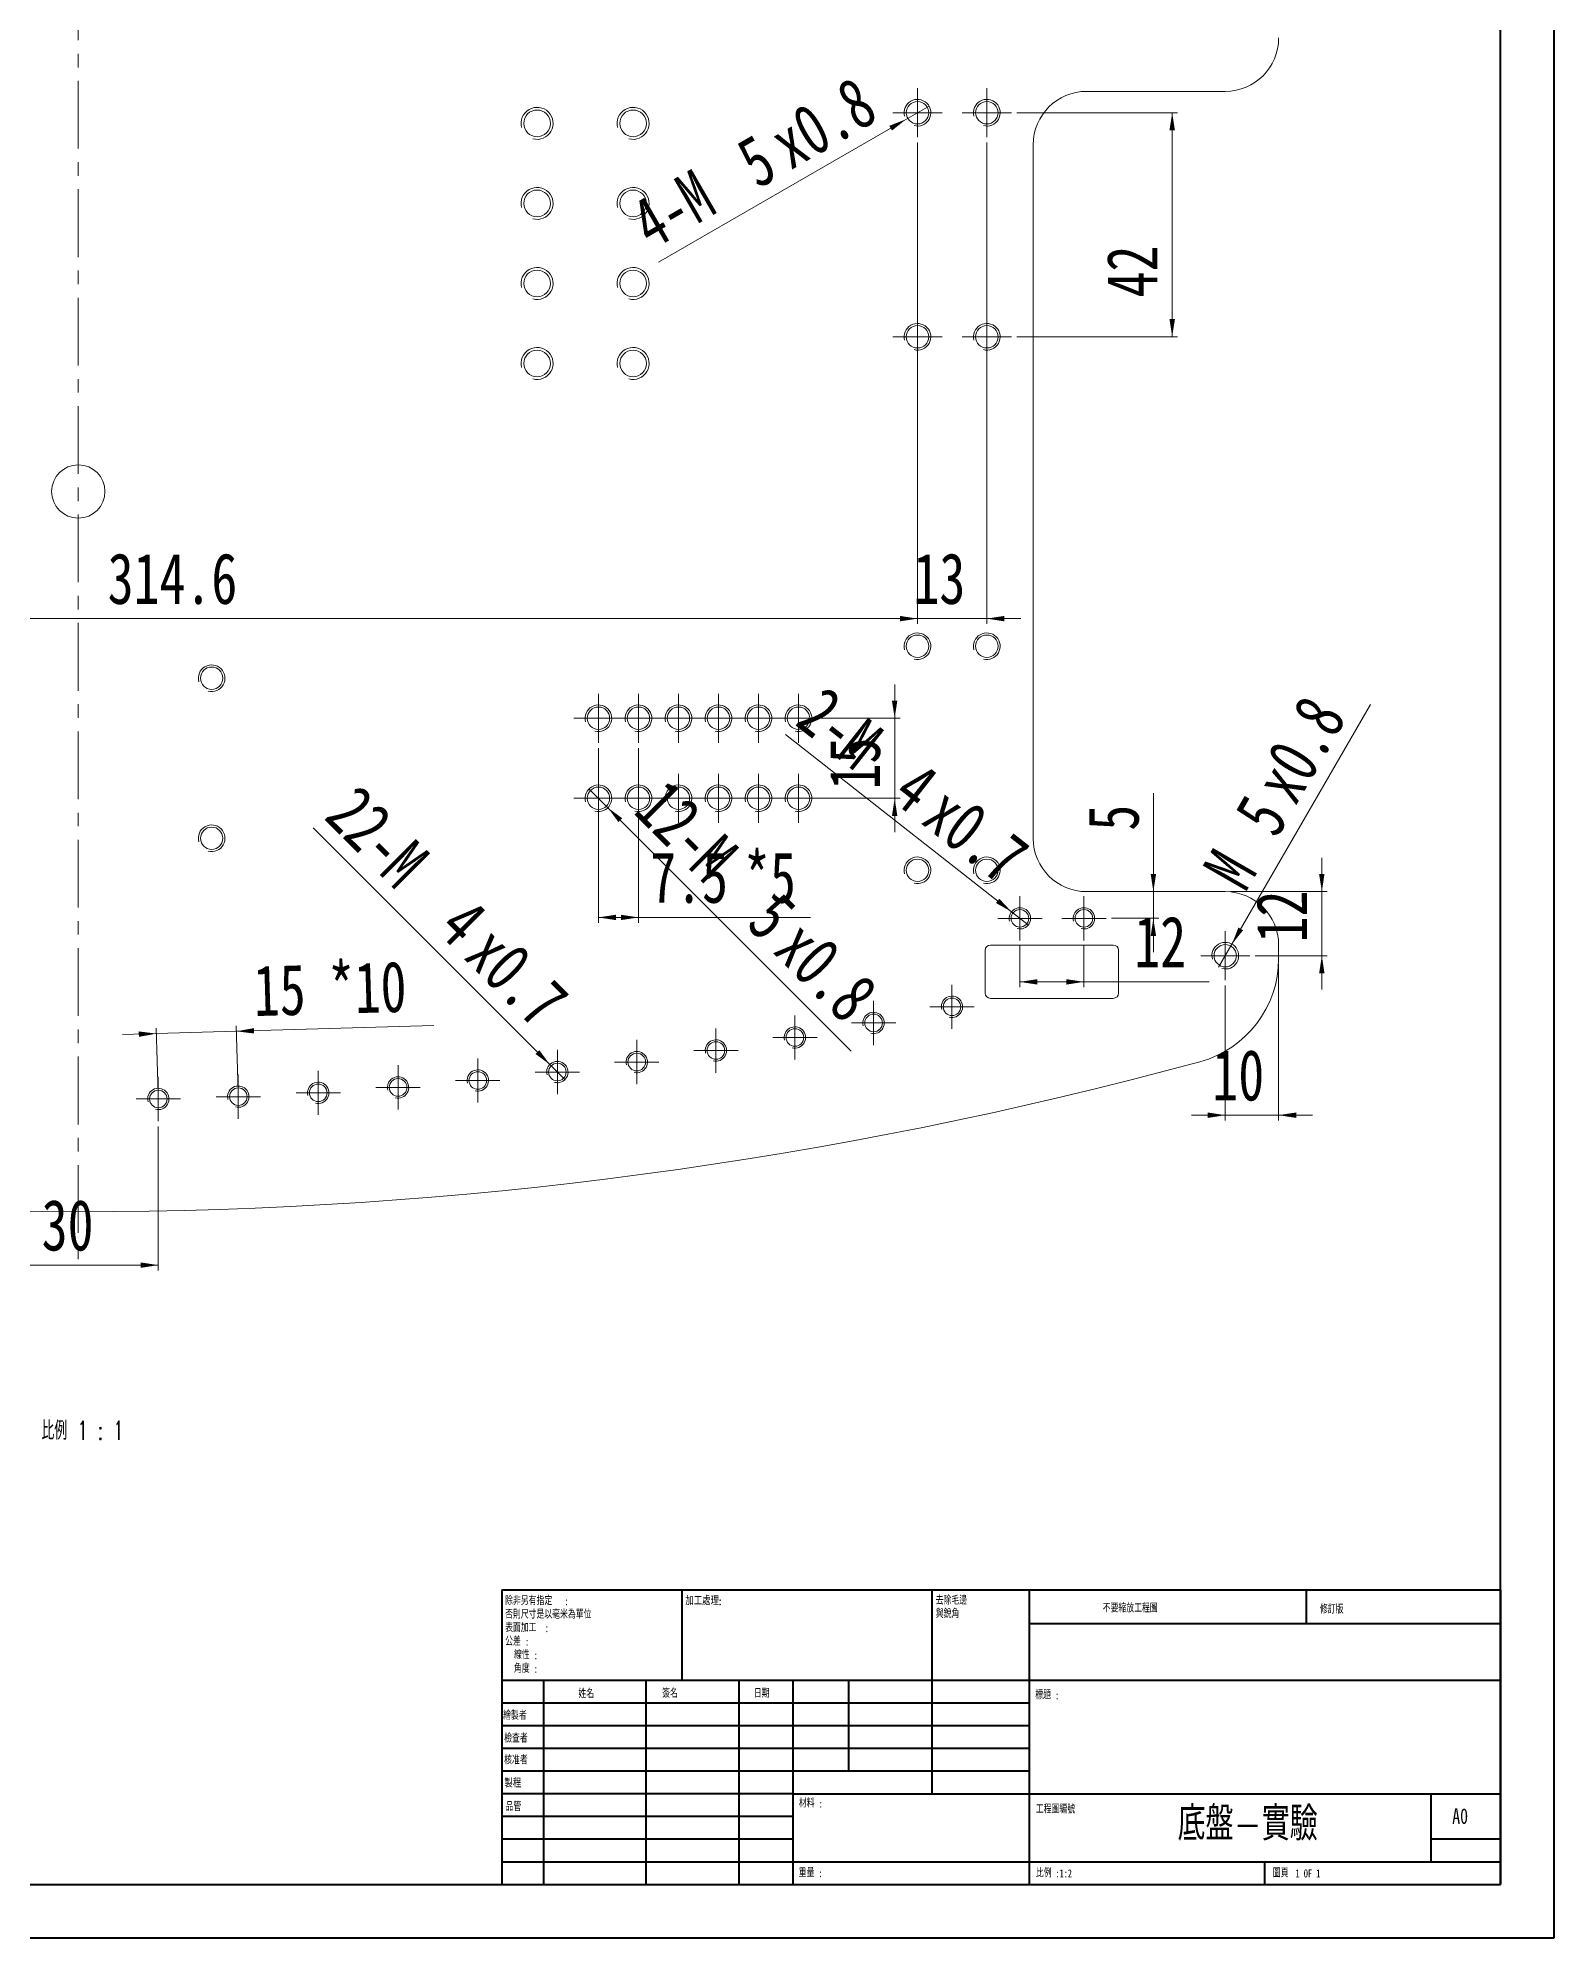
# Model space of a CAD drawing. Header units: millimetres. Extents: x 0 to 1189, y 0 to 945.
# Drawn here: x 904.9 to 1189.1, y 0.2 to 356.3 of the extents above; entities that cross this region are included whole.
import ezdxf

# ---------------------------------------------------------------- set-up
doc = ezdxf.new("R2010")
doc.units = ezdxf.units.MM
doc.linetypes.add('CENTERX2', pattern=[20.32, 12.7, -2.54, 2.54, -2.54])
doc.styles.add('SLDTEXTSTYLE0', font='TXT', dxfattribs={"width": 0.75, "bigfont": 'bigfont'})
doc.styles.add('SLDTEXTSTYLE1', font='TXT', dxfattribs={"width": 0.7, "bigfont": 'bigfont'})
doc.styles.add('SLDTEXTSTYLE2', font='TXT', dxfattribs={"width": 0.75})
doc.styles.add('SLDTEXTSTYLE3', font='TXT', dxfattribs={"width": 0.666667})
doc.styles.add('SLDTEXTSTYLE4', font='TXT', dxfattribs={"width": 0.625, "bigfont": 'bigfont'})
doc.dimstyles.new('SLDDIMSTYLE1', dxfattribs={"dimtxt": 9.525, "dimasz": 3.302, "dimexe": 0, "dimexo": 0.0625, "dimgap": 2.38125, "dimtad": 1, "dimrnd": 1e-09, "dimzin": 12, "dimdsep": 46, "dimtxsty": 'SLDTEXTSTYLE2', "dimsah": 1, "dimcen": 0.09, "dimadec": 0, "dimazin": 3, "dimtfac": 1, "dimtofl": 0, "dimtmove": 0, "dimatfit": 3, "dimfxl": 0, "dimfrac": 2, "dimtolj": 1, "dimtzin": 12, "dimarcsym": 0})
doc.dimstyles.new('SLDDIMSTYLE10', dxfattribs={"dimtxt": 9.525, "dimasz": 3.302, "dimexe": 0, "dimexo": 0.0625, "dimgap": 2.38125, "dimtad": 1, "dimrnd": 1e-09, "dimzin": 12, "dimdsep": 46, "dimtxsty": 'SLDTEXTSTYLE2', "dimblk1": 'NONE', "dimsah": 1, "dimcen": 0, "dimadec": 0, "dimazin": 3, "dimtfac": 1, "dimtmove": 0, "dimatfit": 3, "dimldrblk": 'NONE', "dimfxl": 0, "dimfrac": 2, "dimtolj": 1, "dimtzin": 12, "dimarcsym": 0})
doc.dimstyles.new('SLDDIMSTYLE3', dxfattribs={"dimtxt": 9.525, "dimasz": 3.302, "dimexe": 0, "dimexo": 0.0625, "dimgap": 2.38125, "dimtad": 1, "dimrnd": 1e-09, "dimzin": 12, "dimdsep": 46, "dimtxsty": 'SLDTEXTSTYLE2', "dimsah": 1, "dimcen": 0.09, "dimadec": 0, "dimazin": 3, "dimtfac": 1, "dimtmove": 0, "dimatfit": 0, "dimfxl": 0, "dimfrac": 2, "dimtolj": 1, "dimtzin": 12, "dimarcsym": 0})
doc.dimstyles.new('SLDDIMSTYLE7', dxfattribs={"dimtxt": 9.525, "dimasz": 3.302, "dimexe": 0, "dimexo": 0.0625, "dimgap": 2.38125, "dimtad": 1, "dimrnd": 1e-09, "dimzin": 12, "dimdsep": 46, "dimtxsty": 'SLDTEXTSTYLE2', "dimblk1": 'NONE', "dimsah": 1, "dimcen": 0, "dimadec": 0, "dimazin": 3, "dimtfac": 1, "dimtmove": 0, "dimatfit": 3, "dimldrblk": 'NONE', "dimfxl": 0, "dimfrac": 2, "dimtolj": 1, "dimtzin": 12, "dimarcsym": 0})
doc.dimstyles.new('SLDDIMSTYLE8', dxfattribs={"dimtxt": 9.525, "dimasz": 3.302, "dimexe": 0, "dimexo": 0.0625, "dimgap": 2.38125, "dimtad": 1, "dimdec": 1, "dimrnd": 1e-09, "dimzin": 12, "dimdsep": 46, "dimtxsty": 'SLDTEXTSTYLE2', "dimsah": 1, "dimcen": 0.09, "dimadec": 0, "dimazin": 3, "dimtfac": 1, "dimtdec": 1, "dimtmove": 0, "dimatfit": 0, "dimfxl": 0, "dimfrac": 2, "dimtolj": 1, "dimtzin": 12, "dimarcsym": 0})
doc.dimstyles.new('SLDDIMSTYLE9', dxfattribs={"dimtxt": 9.525, "dimasz": 3.302, "dimexe": 0, "dimexo": 0.0625, "dimgap": 2.38125, "dimtad": 1, "dimdec": 1, "dimrnd": 1e-09, "dimzin": 12, "dimdsep": 46, "dimtxsty": 'SLDTEXTSTYLE2', "dimsah": 1, "dimcen": 0.09, "dimadec": 0, "dimazin": 3, "dimtfac": 1, "dimtdec": 1, "dimtofl": 0, "dimtmove": 0, "dimatfit": 3, "dimfxl": 0, "dimfrac": 2, "dimtolj": 1, "dimtzin": 12, "dimarcsym": 0})

# ---------------------------------------------------------------- blocks, each defined once
blk = doc.blocks.new('SW_NOTE_1')
at = {"color": 0, "linetype": 'Continuous', "lineweight": 0, "attachment_point": 1}
for s, insert, char_height, style in [('\\M+18F64\\M+197CA', (0, 1.93), 1.4986, 'SLDTEXTSTYLE1'), (':', (3.7, 1.89), 1.5, 'SLDTEXTSTYLE2')]:
    blk.add_mtext(s, dxfattribs=dict(at, insert=insert, char_height=char_height, style=style))
blk = doc.blocks.new('SW_NOTE_2')
at = {"color": 0, "linetype": 'Continuous', "lineweight": 0, "char_height": 1.5, "attachment_point": 1}
for s, insert, style in [('\\M+19AA4\\M+195C5', (0, 1.93), 'SLDTEXTSTYLE1'), ('1 OF 1', (4.25, 1.89), 'SLDTEXTSTYLE3')]:
    blk.add_mtext(s, dxfattribs=dict(at, insert=insert, style=style))
blk = doc.blocks.new('SW_NOTE_3')
at = {"color": 0, "linetype": 'Continuous', "lineweight": 0, "char_height": 1.5, "attachment_point": 1}
for s, insert, style in [('\\M+194E4\\M+197E1', (0, 1.93), 'SLDTEXTSTYLE1'), (':1:2', (3.7, 1.89), 'SLDTEXTSTYLE2')]:
    blk.add_mtext(s, dxfattribs=dict(at, insert=insert, style=style))
blk = doc.blocks.new('SW_NOTE_4')
at = {"color": 0, "linetype": 'Continuous', "lineweight": 0, "char_height": 1.5, "attachment_point": 1}
for s, insert, style in [('\\M+19557\\M+191E8', (0, 1.93), 'SLDTEXTSTYLE1'), (':', (3.72, 1.89), 'SLDTEXTSTYLE2')]:
    blk.add_mtext(s, dxfattribs=dict(at, insert=insert, style=style))
blk = doc.blocks.new('SW_NOTE_5')
at = {"color": 0, "linetype": 'Continuous', "lineweight": 0, "char_height": 1.5, "attachment_point": 1}
for s, insert, style in [('\\M+18DDE\\M+197BF', (0, 1.93), 'SLDTEXTSTYLE1'), (':', (3.72, 1.89), 'SLDTEXTSTYLE2')]:
    blk.add_mtext(s, dxfattribs=dict(at, insert=insert, style=style))
blk = doc.blocks.new('SW_NOTE_6')
at = {"color": 0, "linetype": 'Continuous', "lineweight": 0, "char_height": 1.5, "attachment_point": 1, "style": 'SLDTEXTSTYLE1'}
for s, insert in [('\\M+18B8E\\M+18F9C\\M+196D1\\M+1E7B2', (0, 1.93)), ('\\M+1E46F銳\\M+18A70', (0, -0.57))]:
    blk.add_mtext(s, dxfattribs=dict(at, insert=insert))
blk = doc.blocks.new('SW_NOTE_7')
at = {"color": 0, "linetype": 'Continuous', "lineweight": 0, "char_height": 1.5, "attachment_point": 1}
for s, insert, style in [('\\M+18F9C\\M+194F1另\\M+1974C\\M+18E77\\M+192E8', (0, 1.93), 'SLDTEXTSTYLE1'), (':', (11.13, 1.89), 'SLDTEXTSTYLE2'), ('\\M+1955C\\M+196CA\\M+189C1\\M+18D48', (0, -3.11), 'SLDTEXTSTYLE1'), ('\\M+194DB\\M+191A5\\M+18EDA\\M+190A1\\M+190A5\\M+188C8\\M+19F7C\\M+195C4\\M+188D7\\M+19A64\\M+188CA', (0, -0.61), 'SLDTEXTSTYLE1'), ('\\M+18CF6\\M+18DB7', (0, -5.65), 'SLDTEXTSTYLE1'), (':', (3.72, -5.7), 'SLDTEXTSTYLE2'), (':', (7.43, -3.15), 'SLDTEXTSTYLE2'), ('\\M+190FC\\M+190AB', (1.66, -8.2), 'SLDTEXTSTYLE1'), ('\\M+18A70\\M+19378', (1.66, -10.74), 'SLDTEXTSTYLE1'), (':', (5.38, -8.24), 'SLDTEXTSTYLE2'), (':', (5.37, -10.79), 'SLDTEXTSTYLE2')]:
    blk.add_mtext(s, dxfattribs=dict(at, insert=insert, style=style))
blk = doc.blocks.new('_D_35')
at = {"color": 7, "linetype": 'Continuous', "lineweight": 0}
for p, q in [((897.46, 152.32), (897.46, 125.33)), ((927.46, 152.32), (927.46, 125.33)), ((897.46, 126.33), (927.46, 126.33))]:
    blk.add_line(p, q, dxfattribs=at)
for points in [[(897.46, 126.33), (900.76, 125.82), (900.76, 126.83)], [(927.46, 126.33), (924.16, 126.83), (924.16, 125.82)]]:
    blk.add_solid(points, dxfattribs=at)
at = {"color": 7, "linetype": 'Continuous', "lineweight": 0, "insert": (905.6, 138.6), "char_height": 9.525, "attachment_point": 1, "style": 'SLDTEXTSTYLE2'}
blk.add_mtext('30', dxfattribs=at)
blk = doc.blocks.new('_D_37')
at = {"color": 7, "linetype": 'Continuous', "lineweight": 0}
for p, q in [((942.43, 158.9), (942.07, 171.15)), ((942.1, 170.15), (979.08, 171.22)), ((927.11, 169.72), (920.76, 169.53)), ((927.43, 158.47), (927.08, 170.72)), ((927.11, 169.72), (942.1, 170.15))]:
    blk.add_line(p, q, dxfattribs=at)
for points in [[(927.11, 169.72), (923.79, 170.13), (923.82, 169.11)], [(942.1, 170.15), (945.42, 169.74), (945.39, 170.75)]]:
    blk.add_solid(points, dxfattribs=at)
at = {"color": 7, "linetype": 'Continuous', "lineweight": 0, "char_height": 9.525, "attachment_point": 1, "rotation": 1.655, "style": 'SLDTEXTSTYLE2'}
for s, insert in [('15', (945.19, 182.52)), ('*10', (959.26, 182.93))]:
    blk.add_mtext(s, dxfattribs=dict(at, insert=insert))
blk = doc.blocks.new('_D_38')
at = {"color": 7, "linetype": 'Continuous', "lineweight": 0}
for p, q in [((1009.96, 223.23), (1009.96, 190.5)), ((1017.46, 223.23), (1017.46, 190.5)), ((1017.46, 191.5), (1009.96, 191.5)), ((1017.46, 191.5), (1049.69, 191.5))]:
    blk.add_line(p, q, dxfattribs=at)
for points in [[(1009.96, 191.5), (1013.26, 190.99), (1013.26, 192)], [(1017.46, 191.5), (1014.16, 192), (1014.16, 190.99)]]:
    blk.add_solid(points, dxfattribs=at)
at = {"color": 7, "linetype": 'Continuous', "lineweight": 0, "char_height": 9.525, "attachment_point": 1, "style": 'SLDTEXTSTYLE2'}
for s, insert in [('7.5', (1019.67, 203.77)), ('*5', (1037.25, 203.77))]:
    blk.add_mtext(s, dxfattribs=dict(at, insert=insert))
blk = doc.blocks.new('_D_39')
at = {"color": 7, "linetype": 'Continuous', "lineweight": 0}
for p, q in [((1065.49, 228.83), (1065.49, 235.18)), ((1015.56, 228.83), (1066.49, 228.83)), ((1065.49, 213.83), (1065.49, 228.83)), ((1015.56, 213.83), (1066.49, 213.83)), ((1065.49, 213.83), (1065.49, 207.48))]:
    blk.add_line(p, q, dxfattribs=at)
for points in [[(1065.49, 228.83), (1065.99, 232.13), (1064.98, 232.13)], [(1065.49, 213.83), (1064.98, 210.52), (1065.99, 210.52)]]:
    blk.add_solid(points, dxfattribs=at)
at = {"color": 7, "linetype": 'Continuous', "lineweight": 0, "insert": (1053.21, 215.47), "char_height": 9.525, "attachment_point": 1, "rotation": 90, "style": 'SLDTEXTSTYLE2'}
blk.add_mtext('15', dxfattribs=at)
blk = doc.blocks.new('_D_43')
at = {"color": 7, "linetype": 'Continuous', "lineweight": 0}
for p, q in [((1145.56, 196.33), (1145.56, 202.68)), ((1128.46, 196.33), (1146.56, 196.33)), ((1145.56, 184.33), (1145.56, 196.33)), ((1133.06, 184.33), (1146.56, 184.33)), ((1145.56, 184.33), (1145.56, 177.98))]:
    blk.add_line(p, q, dxfattribs=at)
for points in [[(1145.56, 196.33), (1146.06, 199.63), (1145.05, 199.63)], [(1145.56, 184.33), (1145.05, 181.02), (1146.06, 181.02)]]:
    blk.add_solid(points, dxfattribs=at)
at = {"color": 7, "linetype": 'Continuous', "lineweight": 0, "insert": (1133.28, 186.8), "char_height": 9.525, "attachment_point": 1, "rotation": 90, "style": 'SLDTEXTSTYLE2'}
blk.add_mtext('12', dxfattribs=at)
blk = doc.blocks.new('_D_44')
at = {"color": 7, "linetype": 'Continuous', "lineweight": 0}
for p, q in [((1137.46, 182.75), (1137.46, 153.43)), ((1127.46, 178.73), (1127.46, 153.43)), ((1127.46, 154.43), (1121.11, 154.43)), ((1127.46, 154.43), (1137.46, 154.43)), ((1137.46, 154.43), (1143.81, 154.43))]:
    blk.add_line(p, q, dxfattribs=at)
for points in [[(1127.46, 154.43), (1124.16, 154.94), (1124.16, 153.92)], [(1137.46, 154.43), (1140.76, 153.92), (1140.76, 154.94)]]:
    blk.add_solid(points, dxfattribs=at)
at = {"color": 7, "linetype": 'Continuous', "lineweight": 0, "insert": (1125.04, 166.71), "char_height": 9.525, "attachment_point": 1, "style": 'SLDTEXTSTYLE2'}
blk.add_mtext('10', dxfattribs=at)
blk = doc.blocks.new('_D_45')
at = {"color": 7, "linetype": 'Continuous', "lineweight": 0}
for p, q in [((1088.96, 186.18), (1088.96, 178.42)), ((1100.96, 186.18), (1100.96, 178.42)), ((1088.96, 179.42), (1100.96, 179.42)), ((1100.96, 179.42), (1124.47, 179.42))]:
    blk.add_line(p, q, dxfattribs=at)
for points in [[(1088.96, 179.42), (1092.26, 178.91), (1092.26, 179.93)], [(1100.96, 179.42), (1097.66, 179.93), (1097.66, 178.91)]]:
    blk.add_solid(points, dxfattribs=at)
at = {"color": 7, "linetype": 'Continuous', "lineweight": 0, "insert": (1110.39, 191.7), "char_height": 9.525, "attachment_point": 1, "style": 'SLDTEXTSTYLE2'}
blk.add_mtext('12', dxfattribs=at)
blk = doc.blocks.new('_D_46')
at = {"color": 7, "linetype": 'Continuous', "lineweight": 0}
for p, q in [((1113.98, 196.33), (1113.98, 214.8)), ((1113.98, 191.33), (1113.98, 196.33)), ((1106.11, 191.33), (1114.98, 191.33)), ((1113.98, 191.33), (1113.98, 184.98))]:
    blk.add_line(p, q, dxfattribs=at)
for points in [[(1113.98, 196.33), (1114.49, 199.63), (1113.48, 199.63)], [(1113.98, 191.33), (1113.48, 188.02), (1114.49, 188.02)]]:
    blk.add_solid(points, dxfattribs=at)
at = {"color": 7, "linetype": 'Continuous', "lineweight": 0, "insert": (1101.71, 207.76), "char_height": 9.52, "attachment_point": 1, "rotation": 90, "style": 'SLDTEXTSTYLE2'}
blk.add_mtext('5', dxfattribs=at)
blk = doc.blocks.new('_D_48')
at = {"color": 7, "linetype": 'Continuous', "lineweight": 0}
for p, q in [((1069.76, 336.73), (1069.76, 246.5)), ((1082.76, 336.73), (1082.76, 246.5)), ((1069.76, 247.5), (1063.41, 247.5)), ((1069.76, 247.5), (1082.76, 247.5)), ((1082.76, 247.5), (1089.11, 247.5))]:
    blk.add_line(p, q, dxfattribs=at)
for points in [[(1069.76, 247.5), (1066.46, 248.01), (1066.46, 246.99)], [(1082.76, 247.5), (1086.06, 246.99), (1086.06, 248.01)]]:
    blk.add_solid(points, dxfattribs=at)
at = {"color": 7, "linetype": 'Continuous', "lineweight": 0, "insert": (1069.01, 259.78), "char_height": 9.525, "attachment_point": 1, "style": 'SLDTEXTSTYLE2'}
blk.add_mtext('13', dxfattribs=at)
blk = doc.blocks.new('_D_49')
at = {"color": 7, "linetype": 'Continuous', "lineweight": 0}
for p, q in [((1088.36, 342.33), (1118.51, 342.33)), ((1117.51, 342.33), (1117.51, 300.33)), ((1088.36, 300.33), (1118.51, 300.33))]:
    blk.add_line(p, q, dxfattribs=at)
for points in [[(1117.51, 342.33), (1117, 339.02), (1118.02, 339.02)], [(1117.51, 300.33), (1118.02, 303.63), (1117, 303.63)]]:
    blk.add_solid(points, dxfattribs=at)
at = {"color": 7, "linetype": 'Continuous', "lineweight": 0, "insert": (1105.23, 307.69), "char_height": 9.525, "attachment_point": 1, "rotation": 90, "style": 'SLDTEXTSTYLE2'}
blk.add_mtext('42', dxfattribs=at)
blk = doc.blocks.new('_D_52')
at = {"color": 7, "linetype": 'Continuous', "lineweight": 0}
for p, q in [((755.16, 336.73), (755.16, 246.5)), ((1069.76, 336.73), (1069.76, 246.5)), ((755.16, 247.5), (1069.76, 247.5))]:
    blk.add_line(p, q, dxfattribs=at)
for points in [[(755.16, 247.5), (758.46, 246.99), (758.46, 248.01)], [(1069.76, 247.5), (1066.46, 248.01), (1066.46, 246.99)]]:
    blk.add_solid(points, dxfattribs=at)
at = {"color": 7, "linetype": 'Continuous', "lineweight": 0, "insert": (917.97, 259.78), "char_height": 9.525, "attachment_point": 1, "style": 'SLDTEXTSTYLE2'}
blk.add_mtext('314.6', dxfattribs=at)
blk = doc.blocks.new('_D_63')
at = {"color": 7, "linetype": 'Continuous', "lineweight": 0}
for q in [(1071.93, 343.58), (1021.24, 314.31)]:
    blk.add_line((1067.6, 341.08), q, dxfattribs=at)
blk.add_solid([(1067.6, 341.08), (1064.48, 339.86), (1064.99, 338.98)], dxfattribs=at)
at = {"color": 7, "linetype": 'Continuous', "lineweight": 0, "attachment_point": 1, "rotation": 30, "style": 'SLDTEXTSTYLE2'}
for s, insert, char_height in [('x0.8', (1041.17, 339.73), 9.525), ('5', (1035.07, 336.21), 9.52), ('4-M', (1015.21, 324.75), 9.525)]:
    blk.add_mtext(s, dxfattribs=dict(at, insert=insert, char_height=char_height))
blk = doc.blocks.new('_NONE')
blk = doc.blocks.new('_D_65')
at = {"color": 7, "linetype": 'Continuous', "lineweight": 0}
for q in [(1008.19, 215.59), (1057.33, 166.46)]:
    blk.add_line((1011.73, 212.06), q, dxfattribs=at)
blk.add_solid([(1011.73, 212.06), (1013.71, 209.36), (1014.42, 210.08)], dxfattribs=at)
at = {"color": 7, "linetype": 'Continuous', "lineweight": 0, "attachment_point": 1, "rotation": 315, "style": 'SLDTEXTSTYLE2'}
for s, insert, char_height in [('12-M', (1022.99, 217.95), 9.525), ('5', (1044.18, 196.76), 9.52), ('x0.8', (1049.16, 191.78), 9.525)]:
    blk.add_mtext(s, dxfattribs=dict(at, insert=insert, char_height=char_height))
blk = doc.blocks.new('_D_66')
at = {"color": 7, "linetype": 'Continuous', "lineweight": 0}
for q in [(956.49, 208.29), (1003.68, 161.11)]:
    blk.add_line((1000.85, 163.93), q, dxfattribs=at)
blk.add_solid([(1000.85, 163.93), (998.87, 166.63), (998.16, 165.91)], dxfattribs=at)
at = {"color": 7, "linetype": 'Continuous', "lineweight": 0, "attachment_point": 1, "rotation": 315, "style": 'SLDTEXTSTYLE2'}
for s, insert, char_height in [('22-M', (965.05, 216.86), 9.525), ('4', (986.24, 195.67), 9.52), ('x0.7', (991.22, 190.69), 9.525)]:
    blk.add_mtext(s, dxfattribs=dict(at, insert=insert, char_height=char_height))
blk = doc.blocks.new('_D_69')
at = {"color": 7, "linetype": 'Continuous', "lineweight": 0}
for q in [(1045.01, 225.77), (1090.54, 190.09)]:
    blk.add_line((1087.39, 192.56), q, dxfattribs=at)
blk.add_solid([(1087.39, 192.56), (1085.1, 195), (1084.48, 194.2)], dxfattribs=at)
at = {"color": 7, "linetype": 'Continuous', "lineweight": 0, "attachment_point": 1, "rotation": 321.918, "style": 'SLDTEXTSTYLE2'}
for s, insert, char_height in [('2-M', (1052.44, 235.25), 9.525), ('4', (1070.49, 221.11), 9.52), ('x0.7', (1076.03, 216.77), 9.525)]:
    blk.add_mtext(s, dxfattribs=dict(at, insert=insert, char_height=char_height))
blk = doc.blocks.new('_D_70')
at = {"color": 7, "linetype": 'Continuous', "lineweight": 0}
for q in [(1154.66, 231.43), (1126.21, 182.16)]:
    blk.add_line((1128.71, 186.49), q, dxfattribs=at)
blk.add_solid([(1128.71, 186.49), (1130.8, 189.1), (1129.92, 189.6)], dxfattribs=at)
at = {"color": 7, "linetype": 'Continuous', "lineweight": 0, "attachment_point": 1, "rotation": 60, "style": 'SLDTEXTSTYLE2'}
for s, insert, char_height in [('x0.8', (1132.34, 216.97), 9.525), ('5', (1128.82, 210.87), 9.52), ('M', (1122.98, 200.76), 9.52)]:
    blk.add_mtext(s, dxfattribs=dict(at, insert=insert, char_height=char_height))
blk = doc.blocks.new('SW_CENTERMARKSYMBOL_142')
at = {"color": 0, "linetype": 'Continuous', "lineweight": 0}
for p, q in [((0, 2.5), (0, 4.15)), ((-2.5, 0), (-4.15, 0)), ((0, 0), (-2.5, 0)), ((0, 0), (0, 2.5)), ((0, 0), (0, -2.5)), ((0, 0), (2.5, 0)), ((2.5, 0), (4.15, 0)), ((0, -2.5), (0, -4.15))]:
    blk.add_line(p, q, dxfattribs=at)
blk = doc.blocks.new('SW_CENTERMARKSYMBOL_143')
at = {"color": 0, "linetype": 'Continuous', "lineweight": 0}
for p, q in [((0, 2.5), (0, 4.15)), ((-2.5, 0), (-4.15, 0)), ((0, 0), (-2.5, 0)), ((0, 0), (0, 2.5)), ((0, 0), (0, -2.5)), ((0, 0), (2.5, 0)), ((2.5, 0), (4.15, 0)), ((0, -2.5), (0, -4.15))]:
    blk.add_line(p, q, dxfattribs=at)
blk = doc.blocks.new('SW_CENTERMARKSYMBOL_144')
at = {"color": 0, "linetype": 'Continuous', "lineweight": 0}
for p, q in [((0, 2.5), (0, 4.15)), ((-2.5, 0), (-4.15, 0)), ((0, 0), (-2.5, 0)), ((0, 0), (0, 2.5)), ((0, 0), (0, -2.5)), ((0, 0), (2.5, 0)), ((2.5, 0), (4.15, 0)), ((0, -2.5), (0, -4.15))]:
    blk.add_line(p, q, dxfattribs=at)
blk = doc.blocks.new('SW_CENTERMARKSYMBOL_145')
at = {"color": 0, "linetype": 'Continuous', "lineweight": 0}
for p, q in [((0, 2.5), (0, 4.15)), ((-2.5, 0), (-4.15, 0)), ((0, 0), (-2.5, 0)), ((0, 0), (0, 2.5)), ((0, 0), (0, -2.5)), ((0, 0), (2.5, 0)), ((2.5, 0), (4.15, 0)), ((0, -2.5), (0, -4.15))]:
    blk.add_line(p, q, dxfattribs=at)
blk = doc.blocks.new('SW_CENTERMARKSYMBOL_146')
at = {"color": 0, "linetype": 'Continuous', "lineweight": 0}
for p, q in [((0, 2.5), (0, 4.15)), ((-2.5, 0), (-4.15, 0)), ((0, 0), (-2.5, 0)), ((0, 0), (0, 2.5)), ((0, 0), (0, -2.5)), ((0, 0), (2.5, 0)), ((2.5, 0), (4.15, 0)), ((0, -2.5), (0, -4.15))]:
    blk.add_line(p, q, dxfattribs=at)
blk = doc.blocks.new('SW_CENTERMARKSYMBOL_147')
at = {"color": 0, "linetype": 'Continuous', "lineweight": 0}
for p, q in [((0, 2.5), (0, 4.15)), ((-2.5, 0), (-4.15, 0)), ((0, 0), (-2.5, 0)), ((0, 0), (0, 2.5)), ((0, 0), (0, -2.5)), ((0, 0), (2.5, 0)), ((2.5, 0), (4.15, 0)), ((0, -2.5), (0, -4.15))]:
    blk.add_line(p, q, dxfattribs=at)
blk = doc.blocks.new('SW_CENTERMARKSYMBOL_148')
at = {"color": 0, "linetype": 'Continuous', "lineweight": 0}
for p, q in [((0, 2.5), (0, 4.15)), ((-2.5, 0), (-4.15, 0)), ((0, 0), (-2.5, 0)), ((0, 0), (0, 2.5)), ((0, 0), (0, -2.5)), ((0, 0), (2.5, 0)), ((2.5, 0), (4.15, 0)), ((0, -2.5), (0, -4.15))]:
    blk.add_line(p, q, dxfattribs=at)
blk = doc.blocks.new('SW_CENTERMARKSYMBOL_149')
at = {"color": 0, "linetype": 'Continuous', "lineweight": 0}
for p, q in [((0, 2.5), (0, 4.15)), ((-2.5, 0), (-4.15, 0)), ((0, 0), (-2.5, 0)), ((0, 0), (0, 2.5)), ((0, 0), (0, -2.5)), ((0, 0), (2.5, 0)), ((2.5, 0), (4.15, 0)), ((0, -2.5), (0, -4.15))]:
    blk.add_line(p, q, dxfattribs=at)
blk = doc.blocks.new('SW_CENTERMARKSYMBOL_150')
at = {"color": 0, "linetype": 'Continuous', "lineweight": 0}
for p, q in [((0, 2.5), (0, 4.15)), ((-2.5, 0), (-4.15, 0)), ((0, 0), (-2.5, 0)), ((0, 0), (0, 2.5)), ((0, 0), (0, -2.5)), ((0, 0), (2.5, 0)), ((2.5, 0), (4.15, 0)), ((0, -2.5), (0, -4.15))]:
    blk.add_line(p, q, dxfattribs=at)
blk = doc.blocks.new('SW_CENTERMARKSYMBOL_151')
at = {"color": 0, "linetype": 'Continuous', "lineweight": 0}
for p, q in [((0, 2.5), (0, 4.15)), ((-2.5, 0), (-4.15, 0)), ((0, 0), (-2.5, 0)), ((0, 0), (0, 2.5)), ((0, 0), (0, -2.5)), ((0, 0), (2.5, 0)), ((2.5, 0), (4.15, 0)), ((0, -2.5), (0, -4.15))]:
    blk.add_line(p, q, dxfattribs=at)
blk = doc.blocks.new('SW_CENTERMARKSYMBOL_152')
at = {"color": 0, "linetype": 'Continuous', "lineweight": 0}
for p, q in [((0, 2.5), (0, 4.15)), ((-2.5, 0), (-4.15, 0)), ((0, 0), (-2.5, 0)), ((0, 0), (0, 2.5)), ((0, 0), (0, -2.5)), ((0, 0), (2.5, 0)), ((2.5, 0), (4.15, 0)), ((0, -2.5), (0, -4.15))]:
    blk.add_line(p, q, dxfattribs=at)
blk = doc.blocks.new('SW_CENTERMARKSYMBOL_164')
at = {"color": 0, "linetype": 'Continuous', "lineweight": 0}
for p, q in [((0, 2.5), (0, 4.6)), ((-2.5, 0), (-4.6, 0)), ((0, 0), (-2.5, 0)), ((0, 0), (0, 2.5)), ((0, 0), (0, -2.5)), ((0, 0), (2.5, 0)), ((2.5, 0), (4.6, 0)), ((0, -2.5), (0, -4.6))]:
    blk.add_line(p, q, dxfattribs=at)
blk = doc.blocks.new('SW_CENTERMARKSYMBOL_165')
at = {"color": 0, "linetype": 'Continuous', "lineweight": 0}
for p, q in [((0, 2.5), (0, 4.6)), ((-2.5, 0), (-4.6, 0)), ((0, 0), (-2.5, 0)), ((0, 0), (0, 2.5)), ((0, 0), (0, -2.5)), ((0, 0), (2.5, 0)), ((2.5, 0), (4.6, 0)), ((0, -2.5), (0, -4.6))]:
    blk.add_line(p, q, dxfattribs=at)
blk = doc.blocks.new('SW_CENTERMARKSYMBOL_171')
at = {"color": 0, "linetype": 'Continuous', "lineweight": 0}
for p, q in [((0, 2.5), (0, 4.6)), ((-2.5, 0), (-4.6, 0)), ((0, 0), (-2.5, 0)), ((0, 0), (0, 2.5)), ((0, 0), (0, -2.5)), ((0, 0), (2.5, 0)), ((2.5, 0), (4.6, 0)), ((0, -2.5), (0, -4.6))]:
    blk.add_line(p, q, dxfattribs=at)
blk = doc.blocks.new('SW_CENTERMARKSYMBOL_172')
at = {"color": 0, "linetype": 'Continuous', "lineweight": 0}
for p, q in [((0, 2.5), (0, 4.6)), ((-2.5, 0), (-4.6, 0)), ((0, 0), (-2.5, 0)), ((0, 0), (0, 2.5)), ((0, 0), (0, -2.5)), ((0, 0), (2.5, 0)), ((2.5, 0), (4.6, 0)), ((0, -2.5), (0, -4.6))]:
    blk.add_line(p, q, dxfattribs=at)
blk = doc.blocks.new('SW_CENTERMARKSYMBOL_173')
at = {"color": 0, "linetype": 'Continuous', "lineweight": 0}
for p, q in [((0, 2.5), (0, 4.6)), ((-2.5, 0), (-4.6, 0)), ((0, 0), (-2.5, 0)), ((0, 0), (0, 2.5)), ((0, 0), (0, -2.5)), ((0, 0), (2.5, 0)), ((2.5, 0), (4.6, 0)), ((0, -2.5), (0, -4.6))]:
    blk.add_line(p, q, dxfattribs=at)
blk = doc.blocks.new('SW_CENTERMARKSYMBOL_174')
at = {"color": 0, "linetype": 'Continuous', "lineweight": 0}
for p, q in [((0, 2.5), (0, 4.6)), ((-2.5, 0), (-4.6, 0)), ((0, 0), (-2.5, 0)), ((0, 0), (0, 2.5)), ((0, 0), (0, -2.5)), ((0, 0), (2.5, 0)), ((2.5, 0), (4.6, 0)), ((0, -2.5), (0, -4.6))]:
    blk.add_line(p, q, dxfattribs=at)
blk = doc.blocks.new('SW_CENTERMARKSYMBOL_175')
at = {"color": 0, "linetype": 'Continuous', "lineweight": 0}
for p, q in [((0, 2.5), (0, 4.6)), ((-2.5, 0), (-4.6, 0)), ((0, 0), (-2.5, 0)), ((0, 0), (0, 2.5)), ((0, 0), (0, -2.5)), ((0, 0), (2.5, 0)), ((2.5, 0), (4.6, 0)), ((0, -2.5), (0, -4.6))]:
    blk.add_line(p, q, dxfattribs=at)
blk = doc.blocks.new('SW_CENTERMARKSYMBOL_180')
at = {"color": 0, "linetype": 'Continuous', "lineweight": 0}
for p, q in [((0, 2.5), (0, 4.6)), ((-2.5, 0), (-4.6, 0)), ((0, 0), (-2.5, 0)), ((0, 0), (0, 2.5)), ((0, 0), (0, -2.5)), ((0, 0), (2.5, 0)), ((2.5, 0), (4.6, 0)), ((0, -2.5), (0, -4.6))]:
    blk.add_line(p, q, dxfattribs=at)
blk = doc.blocks.new('SW_CENTERMARKSYMBOL_181')
at = {"color": 0, "linetype": 'Continuous', "lineweight": 0}
for p, q in [((0, 2.5), (0, 4.6)), ((-2.5, 0), (-4.6, 0)), ((0, 0), (-2.5, 0)), ((0, 0), (0, 2.5)), ((0, 0), (0, -2.5)), ((0, 0), (2.5, 0)), ((2.5, 0), (4.6, 0)), ((0, -2.5), (0, -4.6))]:
    blk.add_line(p, q, dxfattribs=at)
blk = doc.blocks.new('SW_CENTERMARKSYMBOL_182')
at = {"color": 0, "linetype": 'Continuous', "lineweight": 0}
for p, q in [((0, 2.5), (0, 4.6)), ((-2.5, 0), (-4.6, 0)), ((0, 0), (-2.5, 0)), ((0, 0), (0, 2.5)), ((0, 0), (0, -2.5)), ((0, 0), (2.5, 0)), ((2.5, 0), (4.6, 0)), ((0, -2.5), (0, -4.6))]:
    blk.add_line(p, q, dxfattribs=at)
blk = doc.blocks.new('SW_CENTERMARKSYMBOL_183')
at = {"color": 0, "linetype": 'Continuous', "lineweight": 0}
for p, q in [((0, 2.5), (0, 4.6)), ((-2.5, 0), (-4.6, 0)), ((0, 0), (-2.5, 0)), ((0, 0), (0, 2.5)), ((0, 0), (0, -2.5)), ((0, 0), (2.5, 0)), ((2.5, 0), (4.6, 0)), ((0, -2.5), (0, -4.6))]:
    blk.add_line(p, q, dxfattribs=at)
blk = doc.blocks.new('SW_CENTERMARKSYMBOL_184')
at = {"color": 0, "linetype": 'Continuous', "lineweight": 0}
for p, q in [((0, 2.5), (0, 4.6)), ((-2.5, 0), (-4.6, 0)), ((0, 0), (-2.5, 0)), ((0, 0), (0, 2.5)), ((0, 0), (0, -2.5)), ((0, 0), (2.5, 0)), ((2.5, 0), (4.6, 0)), ((0, -2.5), (0, -4.6))]:
    blk.add_line(p, q, dxfattribs=at)
blk = doc.blocks.new('SW_CENTERMARKSYMBOL_185')
at = {"color": 0, "linetype": 'Continuous', "lineweight": 0}
for p, q in [((0, 2.5), (0, 4.6)), ((-2.5, 0), (-4.6, 0)), ((0, 0), (-2.5, 0)), ((0, 0), (0, 2.5)), ((0, 0), (0, -2.5)), ((0, 0), (2.5, 0)), ((2.5, 0), (4.6, 0)), ((0, -2.5), (0, -4.6))]:
    blk.add_line(p, q, dxfattribs=at)
blk = doc.blocks.new('SW_CENTERMARKSYMBOL_186')
at = {"color": 0, "linetype": 'Continuous', "lineweight": 0}
for p, q in [((0, 2.5), (0, 4.6)), ((-2.5, 0), (-4.6, 0)), ((0, 0), (-2.5, 0)), ((0, 0), (0, 2.5)), ((0, 0), (0, -2.5)), ((0, 0), (2.5, 0)), ((2.5, 0), (4.6, 0)), ((0, -2.5), (0, -4.6))]:
    blk.add_line(p, q, dxfattribs=at)
blk = doc.blocks.new('SW_CENTERMARKSYMBOL_187')
at = {"color": 0, "linetype": 'Continuous', "lineweight": 0}
for p, q in [((0, 2.5), (0, 4.6)), ((-2.5, 0), (-4.6, 0)), ((0, 0), (-2.5, 0)), ((0, 0), (0, 2.5)), ((0, 0), (0, -2.5)), ((0, 0), (2.5, 0)), ((2.5, 0), (4.6, 0)), ((0, -2.5), (0, -4.6))]:
    blk.add_line(p, q, dxfattribs=at)
blk = doc.blocks.new('SW_CENTERMARKSYMBOL_188')
at = {"color": 0, "linetype": 'Continuous', "lineweight": 0}
for p, q in [((0, 2.5), (0, 4.6)), ((-2.5, 0), (-4.6, 0)), ((0, 0), (-2.5, 0)), ((0, 0), (0, 2.5)), ((0, 0), (0, -2.5)), ((0, 0), (2.5, 0)), ((2.5, 0), (4.6, 0)), ((0, -2.5), (0, -4.6))]:
    blk.add_line(p, q, dxfattribs=at)
blk = doc.blocks.new('SW_CENTERMARKSYMBOL_189')
at = {"color": 0, "linetype": 'Continuous', "lineweight": 0}
for p, q in [((0, 2.5), (0, 4.6)), ((-2.5, 0), (-4.6, 0)), ((0, 0), (-2.5, 0)), ((0, 0), (0, 2.5)), ((0, 0), (0, -2.5)), ((0, 0), (2.5, 0)), ((2.5, 0), (4.6, 0)), ((0, -2.5), (0, -4.6))]:
    blk.add_line(p, q, dxfattribs=at)
blk = doc.blocks.new('SW_CENTERMARKSYMBOL_200')
at = {"color": 0, "linetype": 'Continuous', "lineweight": 0}
for p, q in [((0, 2.5), (0, 4.15)), ((-2.5, 0), (-4.15, 0)), ((0, 0), (-2.5, 0)), ((0, 0), (0, 2.5)), ((0, 0), (0, -2.5)), ((0, 0), (2.5, 0)), ((2.5, 0), (4.15, 0)), ((0, -2.5), (0, -4.15))]:
    blk.add_line(p, q, dxfattribs=at)
blk = doc.blocks.new('SW_CENTERMARKSYMBOL_201')
at = {"color": 0, "linetype": 'Continuous', "lineweight": 0}
for p, q in [((0, 2.5), (0, 4.15)), ((-2.5, 0), (-4.15, 0)), ((0, 0), (-2.5, 0)), ((0, 0), (0, 2.5)), ((0, 0), (0, -2.5)), ((0, 0), (2.5, 0)), ((2.5, 0), (4.15, 0)), ((0, -2.5), (0, -4.15))]:
    blk.add_line(p, q, dxfattribs=at)

msp = doc.modelspace()

# ---------------------------------------------------------------- linework, layer by layer
at = {"color": 7, "linetype": 'Continuous', "lineweight": 40}
for p, q in [((1189.079, 0.215), (1189.079, 841.215)), ((1179.079, 10.215), (1179.079, 831.215)), ((991.879, 65.465), (1179.079, 65.465)), ((991.879, 65.465), (991.879, 10.215)), ((1025.679, 48.465), (1025.679, 65.465)), ((1072.479, 65.465), (1072.479, 27.215)), ((1090.679, 65.465), (1090.679, 10.215)), ((1142.679, 59.09), (1142.679, 65.465)), ((1179.079, 65.465), (1179.079, 10.215)), ((1179.079, 59.09), (1090.679, 59.09)), ((1179.079, 48.465), (991.879, 48.465)), ((999.679, 48.465), (999.679, 10.215)), ((1018.87, 48.465), (1018.87, 10.215)), ((1036.278, 48.465), (1036.278, 10.215)), ((1046.479, 10.215), (1046.479, 48.465)), ((1056.879, 31.465), (1056.879, 48.465)), ((1090.679, 44.215), (991.879, 44.215)), ((1090.679, 39.965), (991.879, 39.965)), ((1090.679, 35.715), (991.879, 35.715)), ((1090.679, 31.465), (991.879, 31.465)), ((1046.479, 27.215), (991.879, 27.215)), ((1046.479, 27.215), (1179.079, 27.215)), ((1166.079, 14.465), (1166.079, 27.215)), ((1046.479, 22.965), (991.879, 22.965)), ((1046.479, 18.715), (991.879, 18.715)), ((1179.079, 18.715), (1166.079, 18.715)), ((991.879, 14.465), (1179.079, 14.465)), ((1134.879, 10.215), (1134.879, 14.465)), ((25.079, 10.215), (1179.079, 10.215)), ((0.079, 0.215), (1189.079, 0.215))]:
    msp.add_line(p, q, dxfattribs=at)
at = {"color": 7, "linetype": 'CENTERX2', "lineweight": 0}
msp.add_line((912.462, 653.087), (912.462, 127.464), dxfattribs=at)
at = {"color": 7, "linetype": 'Continuous', "lineweight": 15}
for p, q in [((1127.462, 346.326), (1101.462, 346.326)), ((1091.462, 336.326), (1091.462, 206.326)), ((1101.462, 196.326), (1127.462, 196.326)), ((1082.462, 185.326), (1082.462, 177.326)), ((1106.462, 186.326), (1083.462, 186.326)), ((1107.462, 177.326), (1107.462, 185.326)), ((1137.462, 186.326), (1137.462, 183.747)), ((1083.462, 176.326), (1106.462, 176.326))]:
    msp.add_line(p, q, dxfattribs=at)
for centre, radius in [((998.462, 340.326), 2.5), ((1016.462, 340.326), 2.5), ((1069.762, 342.326), 2.1), ((1082.762, 342.326), 2.1), ((998.462, 325.326), 2.5), ((1016.462, 325.326), 2.5), ((998.462, 310.326), 2.5), ((1016.462, 310.326), 2.5), ((1069.762, 300.326), 2.1), ((1082.762, 300.326), 2.1), ((998.462, 295.326), 2.5), ((1016.462, 295.326), 2.5), ((912.462, 271.326), 5), ((1069.762, 242.326), 2.1), ((1082.762, 242.326), 2.1), ((937.462, 236.326), 2.1), ((1009.962, 228.826), 2.1), ((1017.462, 228.826), 2.1), ((1024.962, 228.826), 2.1), ((1032.462, 228.826), 2.1), ((1039.962, 228.826), 2.1), ((1047.462, 228.826), 2.1), ((1009.962, 213.826), 2.1), ((1017.462, 213.826), 2.1), ((1024.962, 213.826), 2.1), ((1032.462, 213.826), 2.1), ((1039.962, 213.826), 2.1), ((1047.462, 213.826), 2.1), ((937.462, 206.326), 2.1), ((1069.762, 200.326), 2.1), ((1082.762, 200.326), 2.1), ((1088.962, 191.326), 1.65), ((1100.962, 191.326), 1.65), ((1127.462, 184.326), 2.1), ((1076.234, 174.736), 1.65), ((1061.54, 171.723), 1.65), ((1031.99, 166.551), 1.65), ((1046.79, 168.995), 1.65), ((1002.264, 162.519), 1.65), ((1017.146, 164.392), 1.65), ((957.438, 158.625), 1.65), ((972.404, 159.635), 1.65), ((987.348, 160.934), 1.65), ((927.462, 157.47), 1.65), ((942.456, 157.903), 1.65)]:
    msp.add_circle(centre, radius, dxfattribs=at)
for centre, radius, start, end in [((1127.462, 356.326), 10, 270, 0), ((1101.462, 336.326), 10, 90, 180), ((1101.462, 206.326), 10, 180, 270), ((1127.462, 186.326), 10, 0, 90), ((1083.462, 185.326), 1, 90, 180), ((1106.462, 185.326), 1, 0, 90), ((1117.462, 183.747), 20, 285.23749, 0), ((1083.462, 177.326), 1, 180, 270), ((1106.462, 177.326), 1, 270, 0), ((912.462, 936.326), 800, 254.762513, 285.237487)]:
    msp.add_arc(centre, radius, start, end, dxfattribs=at)
at = {"color": 7, "linetype": 'Continuous', "lineweight": 0}
for centre, radius in [((998.462, 340.326), 3), ((1016.462, 340.326), 3), ((1069.762, 342.326), 2.5), ((1082.762, 342.326), 2.5), ((998.462, 325.326), 3), ((1016.462, 325.326), 3), ((998.462, 310.326), 3), ((1016.462, 310.326), 3), ((1069.762, 300.326), 2.5), ((1082.762, 300.326), 2.5), ((998.462, 295.326), 3), ((1016.462, 295.326), 3), ((1069.762, 242.326), 2.5), ((1082.762, 242.326), 2.5), ((937.462, 236.326), 2.5), ((1009.962, 228.826), 2.5), ((1017.462, 228.826), 2.5), ((1024.962, 228.826), 2.5), ((1032.462, 228.826), 2.5), ((1039.962, 228.826), 2.5), ((1047.462, 228.826), 2.5), ((1009.962, 213.826), 2.5), ((1017.462, 213.826), 2.5), ((1024.962, 213.826), 2.5), ((1032.462, 213.826), 2.5), ((1039.962, 213.826), 2.5), ((1047.462, 213.826), 2.5), ((937.462, 206.326), 2.5), ((1069.762, 200.326), 2.5), ((1082.762, 200.326), 2.5), ((1088.962, 191.326), 2), ((1100.962, 191.326), 2), ((1127.462, 184.326), 2.5), ((1076.234, 174.736), 2), ((1046.79, 168.995), 2), ((1061.54, 171.723), 2), ((1031.99, 166.551), 2), ((1002.264, 162.519), 2), ((1017.146, 164.392), 2), ((957.438, 158.625), 2), ((972.404, 159.635), 2), ((987.348, 160.934), 2), ((927.462, 157.47), 2), ((942.456, 157.903), 2)]:
    msp.add_arc(centre, radius, 255, 195, dxfattribs=at)

# ---------------------------------------------------------------- block references
for name, p in [('SW_CENTERMARKSYMBOL_173', (1069.762, 342.326)), ('SW_CENTERMARKSYMBOL_172', (1082.762, 342.326)), ('SW_CENTERMARKSYMBOL_175', (1069.762, 300.326)), ('SW_CENTERMARKSYMBOL_174', (1082.762, 300.326)), ('SW_CENTERMARKSYMBOL_189', (1009.962, 228.826)), ('SW_CENTERMARKSYMBOL_186', (1017.462, 228.826)), ('SW_CENTERMARKSYMBOL_185', (1024.962, 228.826)), ('SW_CENTERMARKSYMBOL_182', (1032.462, 228.826)), ('SW_CENTERMARKSYMBOL_181', (1039.962, 228.826)), ('SW_CENTERMARKSYMBOL_165', (1047.462, 228.826)), ('SW_CENTERMARKSYMBOL_188', (1009.962, 213.826)), ('SW_CENTERMARKSYMBOL_187', (1017.462, 213.826)), ('SW_CENTERMARKSYMBOL_184', (1024.962, 213.826)), ('SW_CENTERMARKSYMBOL_183', (1032.462, 213.826)), ('SW_CENTERMARKSYMBOL_180', (1039.962, 213.826)), ('SW_CENTERMARKSYMBOL_164', (1047.462, 213.826)), ('SW_CENTERMARKSYMBOL_201', (1088.962, 191.326)), ('SW_CENTERMARKSYMBOL_200', (1100.962, 191.326)), ('SW_CENTERMARKSYMBOL_171', (1127.462, 184.326)), ('SW_CENTERMARKSYMBOL_142', (1076.234, 174.736)), ('SW_CENTERMARKSYMBOL_143', (1061.54, 171.723)), ('SW_CENTERMARKSYMBOL_144', (1046.79, 168.995)), ('SW_CENTERMARKSYMBOL_146', (1017.146, 164.392)), ('SW_CENTERMARKSYMBOL_145', (1031.99, 166.551)), ('SW_CENTERMARKSYMBOL_148', (987.348, 160.934)), ('SW_CENTERMARKSYMBOL_147', (1002.264, 162.519)), ('SW_CENTERMARKSYMBOL_152', (927.462, 157.47)), ('SW_CENTERMARKSYMBOL_151', (942.456, 157.903)), ('SW_CENTERMARKSYMBOL_150', (957.438, 158.625)), ('SW_CENTERMARKSYMBOL_149', (972.404, 159.635)), ('SW_NOTE_7', (992.473, 62.202)), ('SW_NOTE_6', (1073.188, 62.284)), ('SW_NOTE_4', (1091.835, 44.56)), ('SW_NOTE_5', (1047.525, 24.267)), ('SW_NOTE_1', (1047.497, 11.232)), ('SW_NOTE_3', (1091.953, 11.181)), ('SW_NOTE_2', (1136.357, 11.181))]:
    msp.add_blockref(name, p, dxfattribs=at)

# ---------------------------------------------------------------- texts
for s, insert, char_height, attachment_point, style in [('\\M+194E4\\M+197E1 1 : 1', (913.237, 97.097), 3.5, 2, 'SLDTEXTSTYLE4'), ('\\M+189C1\\M+18D48\\M+1997C\\M+1979D:', (1026.25, 64.134), 1.5, 1, 'SLDTEXTSTYLE0'), ('\\M+19573\\M+19776\\M+18F6B\\M+195FA\\M+18D48\\M+192F6\\M+19AA4', (1104.493, 62.748), 1.5, 1, 'SLDTEXTSTYLE1'), ('\\M+18F43\\M+192F9\\M+194C5', (1145.206, 62.55), 1.5, 1, 'SLDTEXTSTYLE1'), ('\\M+190A9\\M+196BC', (1006.201, 46.716), 1.5, 1, 'SLDTEXTSTYLE1'), ('\\M+1E2D3\\M+196BC', (1021.912, 46.777), 1.5, 1, 'SLDTEXTSTYLE1'), ('\\M+193FA\\M+18AFA', (1039.094, 46.791), 1.5, 1, 'SLDTEXTSTYLE1'), ('\\M+1E389\\M+190BB\\M+18ED2', (992.091, 42.644), 1.5, 1, 'SLDTEXTSTYLE1'), ('\\M+19EFB查\\M+18ED2', (992.289, 38.369), 1.5, 1, 'SLDTEXTSTYLE1'), ('\\M+18A6A\\M+18F79\\M+18ED2', (992.281, 34.279), 1.5, 1, 'SLDTEXTSTYLE1'), ('\\M+190BB\\M+192F6', (992.334, 29.948), 1.5, 1, 'SLDTEXTSTYLE0'), ('\\M+19569\\M+18AC7', (992.548, 25.564), 1.5, 1, 'SLDTEXTSTYLE1'), ('\\M+18D48\\M+192F6\\M+19AA4\\M+195D2\\M+1E56A', (1091.953, 25.083), 1.5, 1, 'SLDTEXTSTYLE1'), ('\\M+192EA\\M+194D5-\\M+19B89\\M+1E984', (1131.653, 24.847), 6.35, 2, 'SLDTEXTSTYLE0'), ('A0', (1170, 24.515), 2.9104, 1, 'SLDTEXTSTYLE2')]:
    msp.add_mtext(s, dxfattribs=dict(at, insert=insert, char_height=char_height, attachment_point=attachment_point, style=style))

# ---------------------------------------------------------------- dimensions: what is measured, and where the dimension line sits
for p1, p2, text, dimstyle, picture, middle in [((1071.927, 343.576), (1067.597, 341.076), '4-M<>x0.8', 'SLDDIMSTYLE7', '_D_63', (1043.685, 327.27)), ((1090.536, 190.092), (1087.388, 192.559), '2-M<>x0.7', 'SLDDIMSTYLE7', '_D_69', (1065.405, 209.785)), ((1126.212, 182.161), (1128.712, 186.491), 'M<>x0.8', 'SLDDIMSTYLE10', '_D_70', (1144.464, 213.774)), ((1008.194, 215.594), (1011.73, 212.058), '12-M<>x0.8', 'SLDDIMSTYLE7', '_D_65', (1036.397, 187.391)), ((1003.678, 161.105), (1000.85, 163.934), '22-M<>x0.7', 'SLDDIMSTYLE7', '_D_66', (977.392, 187.391))]:
    dim = msp.add_diameter_dim_2p(p1=p1, p2=p2, text=text, dimstyle=dimstyle, override={"dimpost": '<>'}, dxfattribs=at)
    dim.commit()
    dim.dimension.update_dxf_attribs({"geometry": picture, "text_midpoint": middle, "dimtype": 163})
for base, p1, p2, dimstyle, picture, middle in [((1117.508, 300.326), (1087.362, 342.326), (1087.362, 300.326), 'SLDDIMSTYLE1', '_D_49', (1117.508, 314.727)), ((1065.485, 228.826), (1014.562, 213.826), (1014.562, 228.826), 'SLDDIMSTYLE3', '_D_39', (1065.485, 222.508)), ((1113.985, 196.326), (1105.112, 191.326), (1101.462, 196.326), 'SLDDIMSTYLE3', '_D_46', (1113.985, 211.279)), ((1145.556, 196.326), (1132.062, 184.326), (1127.462, 196.326), 'SLDDIMSTYLE3', '_D_43', (1145.556, 193.841))]:
    dim = msp.add_linear_dim(base=base, p1=p1, p2=p2, angle=90, dimstyle=dimstyle, dxfattribs=at)
    dim.commit()
    dim.dimension.update_dxf_attribs({"geometry": picture, "text_midpoint": middle, "dimtype": 160})
for base, p1, p2, dimstyle, picture, middle in [((1069.762, 247.498), (755.162, 337.726), (1069.762, 337.726), 'SLDDIMSTYLE9', '_D_52', (933.805, 247.498)), ((1082.762, 247.498), (1069.762, 337.726), (1082.762, 337.726), 'SLDDIMSTYLE3', '_D_48', (1076.049, 247.498)), ((1100.962, 179.417), (1088.962, 187.176), (1100.962, 187.176), 'SLDDIMSTYLE1', '_D_45', (1117.431, 179.417)), ((1137.462, 154.428), (1127.462, 179.726), (1137.462, 183.747), 'SLDDIMSTYLE3', '_D_44', (1132.077, 154.428)), ((927.462, 126.326), (897.462, 153.32), (927.462, 153.32), 'SLDDIMSTYLE1', '_D_35', (912.642, 126.326))]:
    dim = msp.add_linear_dim(base=base, p1=p1, p2=p2, dimstyle=dimstyle, dxfattribs=at)
    dim.commit()
    dim.dimension.update_dxf_attribs({"geometry": picture, "text_midpoint": middle, "dimtype": 160})
dim = msp.add_linear_dim(base=(1009.962, 191.495), p1=(1017.462, 224.226), p2=(1009.962, 224.226), text='<>*5\\P\\P', dimstyle='SLDDIMSTYLE8', dxfattribs=at)
dim.commit()
dim.dimension.update_dxf_attribs({"geometry": '_D_38', "text_midpoint": (1034.676, 191.495), "dimtype": 160})
dim = msp.add_linear_dim(base=(942.102, 170.151), p1=(927.462, 157.47), p2=(942.456, 157.903), angle=1.65496, text='<>*10', dimstyle='SLDDIMSTYLE3', dxfattribs=at)
dim.commit()
dim.dimension.update_dxf_attribs({"geometry": '_D_37', "text_midpoint": (962.315, 170.735), "dimtype": 160})

doc.saveas('drawing.dxf')
